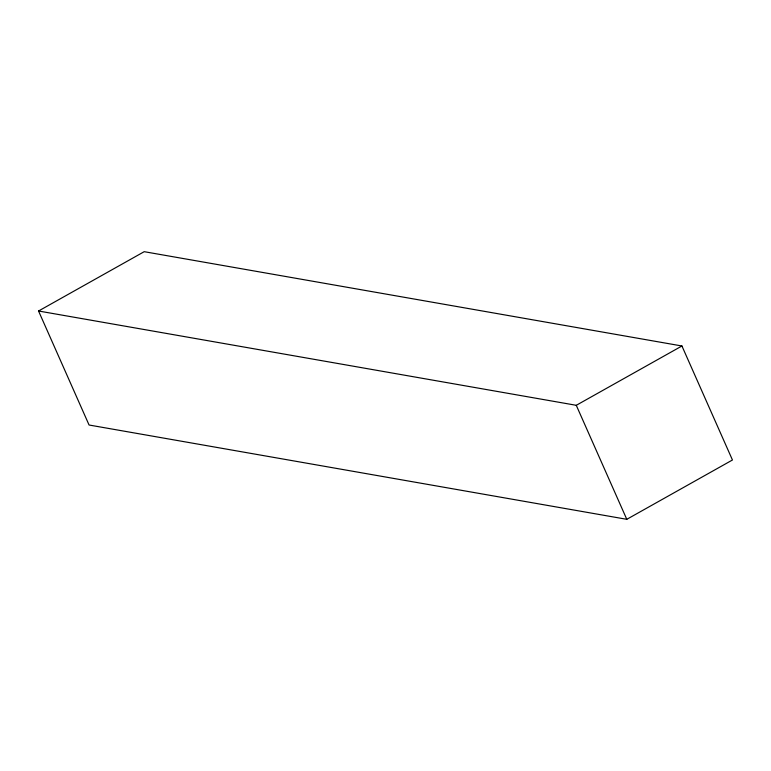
<?xml version="1.0" encoding="UTF-8"?>
<svg xmlns="http://www.w3.org/2000/svg" width="771" height="771" viewBox="0 0 771 771"><rect width="100%" height="100%" fill="white"/><g stroke="black" fill="none" stroke-linecap="round" stroke-linejoin="round"><path stroke-width="1.16" d="M38.55 311.002L144.206 251.683L681.93 345.986L732.45 459.998L626.794 519.317L89.07 425.014L38.55 311.002L576.274 405.305L681.93 345.986M576.274 405.305L626.794 519.317"/></g></svg>
